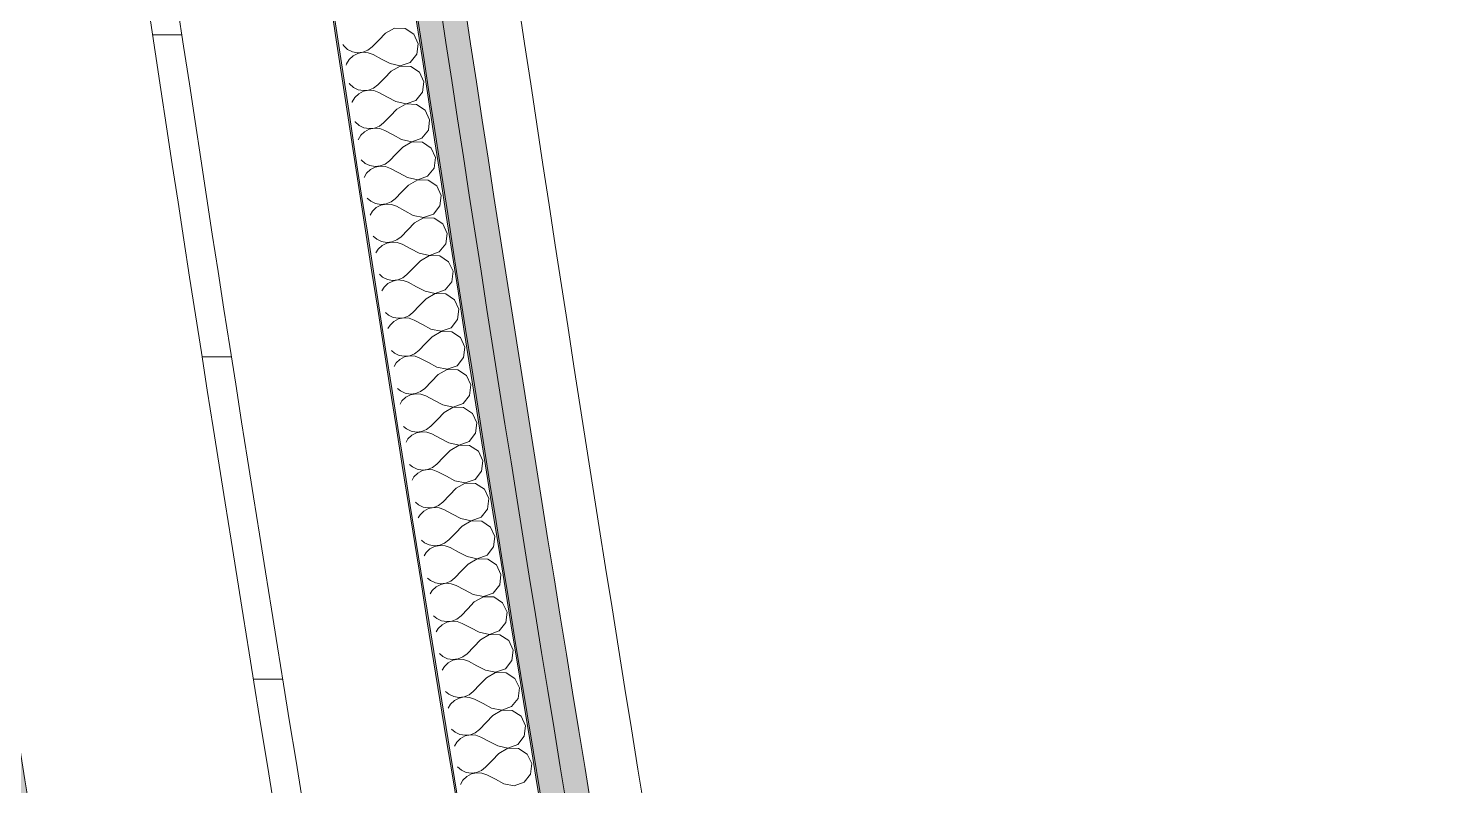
# Model space of a CAD drawing. Header units: millimetres. Extents: x -99530 to 90294, y -97212 to 56397.
# Drawn here: x -41765 to -40895, y -63266 to -62796 of the extents above; entities that cross this region are included whole.
import ezdxf
from ezdxf.enums import TextEntityAlignment as Align

# ---------------------------------------------------------------- set-up
doc = ezdxf.new("R2010")
doc.units = ezdxf.units.MM
doc.header["$MEASUREMENT"] = 0
doc.linetypes.add('Double Dashed', pattern=[1093.611073, 529.166651, -211.666656, 141.111112, -211.666656])
doc.linetypes.add('Hidden Line', pattern=[55, 45, -10])
for name, color, linetype in [('A-25-M_Wall_Ext', 7, 'Continuous'), ('A-25-M_Wall_Int', 7, 'Continuous'), ('New_A-05-M_Gross_Int_Circulation', 7, 'Continuous'), ('New_A-15-MG_Structural_Grid_Phase_2', 7, 'Continuous'), ('New_A-20-M_Floor_Slab', 7, 'Continuous'), ('New_A-25-M_Wall_Ext', 7, 'Continuous'), ('New_A-25-M_Wall_Int', 7, 'Continuous')]:
    doc.layers.add(name, color=color, linetype=linetype)
for name, color, linetype, lineweight, true_color in [('A-25-M_Wall_Ext_Pen_No__107', 7, 'Continuous', 15, 0xa6a6a6), ('A-25-M_Wall_Ext_Pen_No__27', 7, 'Continuous', 50, 0x2a2a2a), ('A-25-M_Wall_Int_Pen_No__107', 7, 'Continuous', 15, 0xa6a6a6), ('A-25-M_Wall_Int_Pen_No__149', 7, 'Continuous', 0, 0x2a2a2a), ('New_A-05-M_Gross_Int_Circulation_Pen_No__74', 7, 'Continuous', 20, 0x606060), ('New_A-15-MG_Structural_Grid_Phase_2_Pen_No__222', 7, 'Continuous', 13, 0x65af33), ('New_A-25-M_Wall_Int_Pen_No__107', 7, 'Continuous', 15, 0xa6a6a6), ('New_A-25-M_Wall_Int_Pen_No__81', 7, 'Continuous', 20, 0x6a6a6a)]:
    doc.layers.add(name, color=color, linetype=linetype, lineweight=lineweight, true_color=true_color)
for name, color, linetype, lineweight in [('A-25-M_Wall_Ext_Pen_No__87', 8, 'Continuous', 20), ('A-25-M_Wall_Int_Pen_No__193', 7, 'Continuous', 18), ('New_A-20-M_Floor_Slab_Pen_No__89', 8, 'Continuous', 20), ('New_A-25-M_Wall_Ext_Pen_No__87', 8, 'Continuous', 20), ('New_A-25-M_Wall_Int_Pen_No__1', 7, 'Continuous', 13), ('New_A-25-M_Wall_Int_Pen_No__150', 7, 'Continuous', 0), ('New_ArchiCAD Zone Stamps_Pen_No__9', 7, 'Continuous', 13)]:
    doc.layers.add(name, color=color, linetype=linetype, lineweight=lineweight)
doc.styles.add('GENERATED_STYLE_1', font='')
doc.styles.add('GENERATED_STYLE_3', font='')
doc.styles.add('GENERATED_STYLE_4', font='')
doc.styles.get('GENERATED_STYLE_1').set_extended_font_data('Arial', bold=True)
doc.styles.get('GENERATED_STYLE_3').set_extended_font_data('Arial')
doc.styles.get('GENERATED_STYLE_4').set_extended_font_data('Swis721 BT')

# ---------------------------------------------------------------- blocks, each defined once
blk = doc.blocks.new('Stair 07 _INB 0168_10_1', base_point=(-36902.6, -62923.54))
at = {"layer": 'New_A-05-M_Gross_Int_Circulation_Pen_No__74', "linetype": 'Continuous'}
blk.add_arc((-4141.99, -57209.05), 37731.88, 186.721455, 191.645003, dxfattribs=at)
at = {"layer": 'New_ArchiCAD Zone Stamps_Pen_No__9'}
for tag, height, style, p in [('ROOM_NAME', 250, 'GENERATED_STYLE_1', (-37168.15, -61611.29)), ('zoneNameLine2', 250, 'GENERATED_STYLE_1', (-37356.58, -62043.42)), ('ROOM_NUMBER', 200, 'GENERATED_STYLE_3', (-37545.01, -62464.13)), ('measuredAreaCode', 200, 'GENERATED_STYLE_3', (-37702.04, -62824.24)), ('DUMMY_649', 200, 'GENERATED_STYLE_3', (-37394.63, -62958.28)), ('DUMMY_650', 200, 'GENERATED_STYLE_3', (-36905.29, -63171.66)), ('DUMMY_651', 133.33, 'GENERATED_STYLE_3', (-36626, -63278.2))]:
    blk.add_attdef(tag, text='', height=height, rotation=336.44041, dxfattribs=dict(at, style=style)).set_placement(p, align=Align.TOP_LEFT)
blk = doc.blocks.new('Slab_56_1', base_point=(-44734.13, -52924.74))
at = {"layer": 'New_A-20-M_Floor_Slab_Pen_No__89', "linetype": 'Continuous', "flags": 128}
blk.add_lwpolyline([(-44734.13, -52924.74), (-44734.3, -52924.72, -0.179811), (-34721.45, -33027.69), (-34721.92, -33027.18), (-25959.6, -24873.2), (-20981.62, -27043.85), (-17009.56, -17934.66), (-17703.34, -17189.12), (-11222.85, -11158.55), (-10852.64, -11556.37), (-2918.66, -4173.23), (921.42, -599.75), (3259.49, -1619.27), (2636.44, -2195.91), (2144.41, -3324.28), (-4596.33, -18782.94), (-10337.07, -31948.28), (-13252.03, -30677.22), (-20095.26, -46371.16, -0.415568), (-30017.22, -50195.91), (-38341.96, -69287.69, -0.234037), (-41521.39, -64901.11, -0.022084), (-42146.95, -60901.38), (-44895.69, -59706.59, -0.043731)], format="xyb", close=True, dxfattribs=at)
blk = doc.blocks.new('Wall_233_1', base_point=(-42264.59, -61095.29))
at = {"layer": 'New_A-25-M_Wall_Ext_Pen_No__87', "linetype": 'Hidden Line'}
for radius, start in [(37234.44, 185.847464), (37284.44, 185.892366)]:
    blk.add_arc((-5223.89, -57301.83), radius, start, 191.659248, dxfattribs=at)
blk = doc.blocks.new('*X781')
at = {"layer": 'New_A-25-M_Wall_Int_Pen_No__150', "linetype": 'Continuous'}
for p, q in [((-41537.29, -62795.76), (-41542.95, -62798.98)), ((-41530.79, -62796), (-41537.29, -62795.76)), ((-41525.38, -62799.62), (-41530.79, -62796)), ((-41569.37, -62806.02), (-41568.86, -62806.83)), ((-41568.86, -62806.83), (-41566.41, -62809.02)), ((-41553.9, -62809.48), (-41551.29, -62807.47)), ((-41547.12, -62803.23), (-41551.29, -62807.47)), ((-41542.95, -62798.98), (-41547.12, -62803.23)), ((-41522.69, -62805.55), (-41525.38, -62799.62)), ((-41523.51, -62812), (-41522.69, -62805.55)), ((-41565.47, -62815.19), (-41567.16, -62818.01)), ((-41566.41, -62809.02), (-41563.45, -62810.45)), ((-41563.07, -62812.94), (-41565.47, -62815.19)), ((-41563.45, -62810.45), (-41560.22, -62811.02)), ((-41560.15, -62811.44), (-41563.07, -62812.94)), ((-41560.22, -62811.02), (-41556.95, -62810.69)), ((-41556.93, -62810.79), (-41560.15, -62811.44)), ((-41556.95, -62810.69), (-41553.9, -62809.48)), ((-41553.66, -62811.04), (-41556.93, -62810.79)), ((-41550.58, -62812.18), (-41553.66, -62811.04)), ((-41545.34, -62815), (-41550.58, -62812.18)), ((-41540.09, -62817.82), (-41545.34, -62815)), ((-41527.6, -62817.06), (-41523.51, -62812)), ((-41567.16, -62818.01), (-41567.35, -62818.7)), ((-41539.38, -62822.53), (-41543.55, -62826.78)), ((-41540.09, -62817.82), (-41533.74, -62819.22)), ((-41533.72, -62819.31), (-41539.38, -62822.53)), ((-41533.74, -62819.22), (-41527.6, -62817.06)), ((-41527.22, -62819.55), (-41533.72, -62819.31)), ((-41521.81, -62823.17), (-41527.22, -62819.55)), ((-41519.11, -62829.09), (-41521.81, -62823.17)), ((-41565.57, -62829.95), (-41565.28, -62830.4)), ((-41565.28, -62830.4), (-41562.83, -62832.59)), ((-41562.83, -62832.59), (-41559.87, -62834.02)), ((-41553.37, -62834.25), (-41550.32, -62833.04)), ((-41550.32, -62833.04), (-41547.72, -62831.03)), ((-41543.55, -62826.78), (-41547.72, -62831.03)), ((-41519.93, -62835.54), (-41519.11, -62829.09)), ((-41563.58, -62841.57), (-41563.67, -62841.9)), ((-41561.89, -62838.76), (-41563.58, -62841.57)), ((-41559.49, -62836.51), (-41561.89, -62838.76)), ((-41559.87, -62834.02), (-41556.64, -62834.59)), ((-41556.57, -62835), (-41559.49, -62836.51)), ((-41556.64, -62834.59), (-41553.37, -62834.25)), ((-41553.36, -62834.35), (-41556.57, -62835)), ((-41550.08, -62834.6), (-41553.36, -62834.35)), ((-41547, -62835.74), (-41550.08, -62834.6)), ((-41541.75, -62838.56), (-41547, -62835.74)), ((-41536.51, -62841.37), (-41541.75, -62838.56)), ((-41536.51, -62841.37), (-41530.15, -62842.77)), ((-41530.15, -62842.77), (-41524.01, -62840.61)), ((-41524.01, -62840.61), (-41519.93, -62835.54)), ((-41539.96, -62850.34), (-41544.12, -62854.59)), ((-41535.79, -62846.08), (-41539.96, -62850.34)), ((-41530.14, -62842.86), (-41535.79, -62846.08)), ((-41523.63, -62843.09), (-41530.14, -62842.86)), ((-41518.22, -62846.71), (-41523.63, -62843.09)), ((-41515.52, -62852.63), (-41518.22, -62846.71)), ((-41561.77, -62853.83), (-41561.69, -62853.97)), ((-41561.69, -62853.97), (-41559.24, -62856.15)), ((-41559.24, -62856.15), (-41556.28, -62857.58)), ((-41556.28, -62857.58), (-41553.04, -62858.15)), ((-41552.98, -62858.56), (-41555.9, -62860.07)), ((-41553.04, -62858.15), (-41549.78, -62857.81)), ((-41549.76, -62857.91), (-41552.98, -62858.56)), ((-41549.78, -62857.81), (-41546.73, -62856.6)), ((-41546.49, -62858.16), (-41549.76, -62857.91)), ((-41546.73, -62856.6), (-41544.12, -62854.59)), ((-41543.4, -62859.3), (-41546.49, -62858.16)), ((-41538.16, -62862.11), (-41543.4, -62859.3)), ((-41520.42, -62864.15), (-41516.33, -62859.08)), ((-41516.33, -62859.08), (-41515.52, -62852.63)), ((-41558.29, -62862.32), (-41559.98, -62865.14)), ((-41555.9, -62860.07), (-41558.29, -62862.32)), ((-41532.91, -62864.92), (-41538.16, -62862.11)), ((-41532.91, -62864.92), (-41526.55, -62866.31)), ((-41526.54, -62866.41), (-41532.19, -62869.63)), ((-41526.55, -62866.31), (-41520.42, -62864.15)), ((-41520.04, -62866.63), (-41526.54, -62866.41)), ((-41514.62, -62870.25), (-41520.04, -62866.63)), ((-41536.35, -62873.89), (-41540.52, -62878.14)), ((-41532.19, -62869.63), (-41536.35, -62873.89)), ((-41511.92, -62876.16), (-41514.62, -62870.25)), ((-41512.72, -62882.62), (-41511.92, -62876.16)), ((-41558, -62877.61), (-41555.63, -62879.72)), ((-41555.63, -62879.72), (-41552.67, -62881.15)), ((-41552.29, -62883.63), (-41554.68, -62885.89)), ((-41552.67, -62881.15), (-41549.43, -62881.71)), ((-41549.37, -62882.12), (-41552.29, -62883.63)), ((-41549.43, -62881.71), (-41546.17, -62881.37)), ((-41546.15, -62881.47), (-41549.37, -62882.12)), ((-41546.17, -62881.37), (-41543.12, -62880.15)), ((-41542.88, -62881.72), (-41546.15, -62881.47)), ((-41543.12, -62880.15), (-41540.52, -62878.14)), ((-41539.79, -62882.85), (-41542.88, -62881.72)), ((-41534.55, -62885.66), (-41539.79, -62882.85)), ((-41529.3, -62888.47), (-41534.55, -62885.66)), ((-41516.8, -62887.69), (-41512.72, -62882.62)), ((-41554.68, -62885.89), (-41556.26, -62888.53)), ((-41528.57, -62893.18), (-41532.73, -62897.44)), ((-41529.3, -62888.47), (-41522.94, -62889.86)), ((-41522.92, -62889.95), (-41528.57, -62893.18)), ((-41522.94, -62889.86), (-41516.8, -62887.69)), ((-41516.42, -62890.17), (-41522.92, -62889.95)), ((-41511.01, -62893.78), (-41516.42, -62890.17)), ((-41508.3, -62899.7), (-41511.01, -62893.78)), ((-41554.24, -62901.3), (-41552, -62903.28)), ((-41539.49, -62903.71), (-41536.9, -62901.7)), ((-41532.73, -62897.44), (-41536.9, -62901.7)), ((-41509.1, -62906.15), (-41508.3, -62899.7)), ((-41551.05, -62909.45), (-41552.54, -62911.94)), ((-41552, -62903.28), (-41549.05, -62904.71)), ((-41548.66, -62907.19), (-41551.05, -62909.45)), ((-41549.05, -62904.71), (-41545.81, -62905.27)), ((-41545.75, -62905.68), (-41548.66, -62907.19)), ((-41545.81, -62905.27), (-41542.54, -62904.93)), ((-41542.53, -62905.02), (-41545.75, -62905.68)), ((-41542.54, -62904.93), (-41539.49, -62903.71)), ((-41539.25, -62905.27), (-41542.53, -62905.02)), ((-41536.17, -62906.41), (-41539.25, -62905.27)), ((-41530.92, -62909.21), (-41536.17, -62906.41)), ((-41525.67, -62912.02), (-41530.92, -62909.21)), ((-41519.31, -62913.4), (-41513.17, -62911.23)), ((-41513.17, -62911.23), (-41509.1, -62906.15)), ((-41524.94, -62916.73), (-41529.1, -62920.98)), ((-41525.67, -62912.02), (-41519.31, -62913.4)), ((-41519.29, -62913.49), (-41524.94, -62916.73)), ((-41512.79, -62913.71), (-41519.29, -62913.49)), ((-41507.37, -62917.31), (-41512.79, -62913.71)), ((-41504.66, -62923.23), (-41507.37, -62917.31)), ((-41550.48, -62924.96), (-41548.37, -62926.84)), ((-41548.37, -62926.84), (-41545.41, -62928.26)), ((-41545.41, -62928.26), (-41542.17, -62928.83)), ((-41542.11, -62929.24), (-41545.02, -62930.75)), ((-41542.17, -62928.83), (-41538.9, -62928.48)), ((-41538.89, -62928.58), (-41542.11, -62929.24)), ((-41538.9, -62928.48), (-41535.86, -62927.26)), ((-41535.61, -62928.82), (-41538.89, -62928.58)), ((-41535.86, -62927.26), (-41533.26, -62925.25)), ((-41532.53, -62929.95), (-41535.61, -62928.82)), ((-41529.1, -62920.98), (-41533.26, -62925.25)), ((-41505.46, -62929.69), (-41504.66, -62923.23)), ((-41547.41, -62933.01), (-41548.82, -62935.37)), ((-41545.02, -62930.75), (-41547.41, -62933.01)), ((-41527.28, -62932.76), (-41532.53, -62929.95)), ((-41522.02, -62935.56), (-41527.28, -62932.76)), ((-41522.02, -62935.56), (-41515.66, -62936.93)), ((-41515.65, -62937.03), (-41521.29, -62940.27)), ((-41515.66, -62936.93), (-41509.53, -62934.76)), ((-41509.15, -62937.24), (-41515.65, -62937.03)), ((-41509.53, -62934.76), (-41505.46, -62929.69)), ((-41503.73, -62940.85), (-41509.15, -62937.24)), ((-41525.45, -62944.53), (-41529.61, -62948.79)), ((-41521.29, -62940.27), (-41525.45, -62944.53)), ((-41501.01, -62946.76), (-41503.73, -62940.85)), ((-41546.72, -62948.62), (-41544.71, -62950.4)), ((-41544.71, -62950.4), (-41541.75, -62951.82)), ((-41541.37, -62954.31), (-41543.75, -62956.56)), ((-41541.75, -62951.82), (-41538.52, -62952.38)), ((-41538.45, -62952.79), (-41541.37, -62954.31)), ((-41538.52, -62952.38), (-41535.25, -62952.03)), ((-41535.23, -62952.13), (-41538.45, -62952.79)), ((-41535.25, -62952.03), (-41532.2, -62950.81)), ((-41531.96, -62952.37), (-41535.23, -62952.13)), ((-41532.2, -62950.81), (-41529.61, -62948.79)), ((-41528.87, -62953.5), (-41531.96, -62952.37)), ((-41523.62, -62956.3), (-41528.87, -62953.5)), ((-41505.87, -62958.29), (-41501.8, -62953.22)), ((-41501.8, -62953.22), (-41501.01, -62946.76)), ((-41543.75, -62956.56), (-41545.1, -62958.82)), ((-41518.36, -62959.1), (-41523.62, -62956.3)), ((-41517.63, -62963.81), (-41521.78, -62968.07)), ((-41518.36, -62959.1), (-41512, -62960.47)), ((-41511.99, -62960.57), (-41517.63, -62963.81)), ((-41512, -62960.47), (-41505.87, -62958.29)), ((-41505.49, -62960.78), (-41511.99, -62960.57)), ((-41500.06, -62964.37), (-41505.49, -62960.78)), ((-41542.97, -62972.25), (-41541.04, -62973.95)), ((-41528.53, -62974.35), (-41525.94, -62972.34)), ((-41521.78, -62968.07), (-41525.94, -62972.34)), ((-41497.34, -62970.28), (-41500.06, -62964.37)), ((-41498.13, -62976.74), (-41497.34, -62970.28)), ((-41540.08, -62980.12), (-41541.37, -62982.29)), ((-41541.04, -62973.95), (-41538.08, -62975.37)), ((-41537.69, -62977.86), (-41540.08, -62980.12)), ((-41538.08, -62975.37), (-41534.85, -62975.93)), ((-41534.78, -62976.34), (-41537.69, -62977.86)), ((-41534.85, -62975.93), (-41531.58, -62975.58)), ((-41531.56, -62975.68), (-41534.78, -62976.34)), ((-41531.58, -62975.58), (-41528.53, -62974.35)), ((-41528.29, -62975.92), (-41531.56, -62975.68)), ((-41525.2, -62977.05), (-41528.29, -62975.92)), ((-41519.95, -62979.84), (-41525.2, -62977.05)), ((-41514.69, -62982.64), (-41519.95, -62979.84)), ((-41502.2, -62981.82), (-41498.13, -62976.74)), ((-41513.95, -62987.35), (-41518.11, -62991.61)), ((-41514.69, -62982.64), (-41508.33, -62984)), ((-41508.31, -62984.1), (-41513.95, -62987.35)), ((-41508.33, -62984), (-41502.2, -62981.82)), ((-41501.81, -62984.31), (-41508.31, -62984.1)), ((-41496.39, -62987.9), (-41501.81, -62984.31)), ((-41493.66, -62993.81), (-41496.39, -62987.9)), ((-41539.22, -62995.86), (-41537.36, -62997.5)), ((-41537.36, -62997.5), (-41534.4, -62998.92)), ((-41534.4, -62998.92), (-41531.16, -62999.48)), ((-41527.89, -62999.13), (-41524.85, -62997.9)), ((-41524.85, -62997.9), (-41522.26, -62995.88)), ((-41518.11, -62991.61), (-41522.26, -62995.88)), ((-41494.45, -63000.27), (-41493.66, -62993.81)), ((-41536.39, -63003.67), (-41537.64, -63005.77)), ((-41534.01, -63001.41), (-41536.39, -63003.67)), ((-41531.1, -62999.89), (-41534.01, -63001.41)), ((-41531.16, -62999.48), (-41527.89, -62999.13)), ((-41527.88, -62999.22), (-41531.1, -62999.89)), ((-41524.6, -62999.46), (-41527.88, -62999.22)), ((-41521.52, -63000.59), (-41524.6, -62999.46)), ((-41516.26, -63003.38), (-41521.52, -63000.59)), ((-41511, -63006.17), (-41516.26, -63003.38)), ((-41511, -63006.17), (-41504.64, -63007.54)), ((-41504.62, -63007.63), (-41510.26, -63010.88)), ((-41504.64, -63007.54), (-41498.51, -63005.35)), ((-41498.12, -63007.83), (-41504.62, -63007.63)), ((-41498.51, -63005.35), (-41494.45, -63000.27)), ((-41514.41, -63015.15), (-41518.56, -63019.42)), ((-41510.26, -63010.88), (-41514.41, -63015.15)), ((-41492.69, -63011.42), (-41498.12, -63007.83)), ((-41489.96, -63017.33), (-41492.69, -63011.42)), ((-41535.47, -63019.46), (-41533.66, -63021.05)), ((-41533.66, -63021.05), (-41530.7, -63022.47)), ((-41530.31, -63024.96), (-41532.69, -63027.22)), ((-41530.7, -63022.47), (-41527.46, -63023.03)), ((-41527.4, -63023.44), (-41530.31, -63024.96)), ((-41527.46, -63023.03), (-41524.2, -63022.67)), ((-41524.18, -63022.77), (-41527.4, -63023.44)), ((-41524.2, -63022.67), (-41521.15, -63021.44)), ((-41520.9, -63023.01), (-41524.18, -63022.77)), ((-41521.15, -63021.44), (-41518.56, -63019.42)), ((-41517.82, -63024.13), (-41520.9, -63023.01)), ((-41512.56, -63026.92), (-41517.82, -63024.13)), ((-41494.81, -63028.87), (-41490.75, -63023.79)), ((-41490.75, -63023.79), (-41489.96, -63017.33)), ((-41532.69, -63027.22), (-41533.91, -63029.28)), ((-41507.3, -63029.71), (-41512.56, -63026.92)), ((-41507.3, -63029.71), (-41500.93, -63031.07)), ((-41500.92, -63031.16), (-41506.55, -63034.41)), ((-41500.93, -63031.07), (-41494.81, -63028.87)), ((-41494.41, -63031.36), (-41500.92, -63031.16)), ((-41488.99, -63034.95), (-41494.41, -63031.36)), ((-41510.7, -63038.69), (-41514.85, -63042.96)), ((-41506.55, -63034.41), (-41510.7, -63038.69)), ((-41486.25, -63040.85), (-41488.99, -63034.95)), ((-41487.03, -63047.31), (-41486.25, -63040.85)), ((-41531.73, -63043.03), (-41529.95, -63044.6)), ((-41528.97, -63050.77), (-41530.18, -63052.8)), ((-41529.95, -63044.6), (-41526.98, -63046.02)), ((-41526.59, -63048.5), (-41528.97, -63050.77)), ((-41526.98, -63046.02), (-41523.75, -63046.57)), ((-41523.68, -63046.98), (-41526.59, -63048.5)), ((-41523.75, -63046.57), (-41520.48, -63046.21)), ((-41520.47, -63046.31), (-41523.68, -63046.98)), ((-41520.48, -63046.21), (-41517.44, -63044.98)), ((-41517.19, -63046.54), (-41520.47, -63046.31)), ((-41517.44, -63044.98), (-41514.85, -63042.96)), ((-41514.1, -63047.67), (-41517.19, -63046.54)), ((-41508.84, -63050.45), (-41514.1, -63047.67)), ((-41503.58, -63053.24), (-41508.84, -63050.45)), ((-41491.09, -63052.4), (-41487.03, -63047.31)), ((-41502.83, -63057.94), (-41506.97, -63062.22)), ((-41503.58, -63053.24), (-41497.21, -63054.59)), ((-41497.2, -63054.69), (-41502.83, -63057.94)), ((-41497.21, -63054.59), (-41491.09, -63052.4)), ((-41490.69, -63054.88), (-41497.2, -63054.69)), ((-41485.26, -63058.46), (-41490.69, -63054.88)), ((-41482.53, -63064.37), (-41485.26, -63058.46)), ((-41527.98, -63066.59), (-41526.22, -63068.15)), ((-41526.22, -63068.15), (-41523.25, -63069.56)), ((-41516.75, -63069.75), (-41513.71, -63068.52)), ((-41513.71, -63068.52), (-41511.12, -63066.5)), ((-41506.97, -63062.22), (-41511.12, -63066.5)), ((-41483.3, -63070.83), (-41482.53, -63064.37)), ((-41525.24, -63074.31), (-41526.44, -63076.34)), ((-41522.86, -63072.05), (-41525.24, -63074.31)), ((-41523.25, -63069.56), (-41520.02, -63070.11)), ((-41519.95, -63070.52), (-41522.86, -63072.05)), ((-41520.02, -63070.11), (-41516.75, -63069.75)), ((-41516.73, -63069.85), (-41519.95, -63070.52)), ((-41513.46, -63070.08), (-41516.73, -63069.85)), ((-41510.37, -63071.2), (-41513.46, -63070.08)), ((-41505.11, -63073.98), (-41510.37, -63071.2)), ((-41499.84, -63076.77), (-41505.11, -63073.98)), ((-41499.84, -63076.77), (-41493.48, -63078.12)), ((-41493.48, -63078.12), (-41487.35, -63075.92)), ((-41487.35, -63075.92), (-41483.3, -63070.83)), ((-41503.23, -63085.75), (-41507.37, -63090.03)), ((-41499.09, -63081.47), (-41503.23, -63085.75)), ((-41493.46, -63078.21), (-41499.09, -63081.47)), ((-41486.96, -63078.4), (-41493.46, -63078.21)), ((-41481.53, -63081.98), (-41486.96, -63078.4)), ((-41478.78, -63087.88), (-41481.53, -63081.98)), ((-41524.25, -63090.13), (-41522.48, -63091.69)), ((-41522.48, -63091.69), (-41519.51, -63093.1)), ((-41519.51, -63093.1), (-41516.27, -63093.65)), ((-41516.2, -63094.06), (-41519.11, -63095.59)), ((-41516.27, -63093.65), (-41513, -63093.29)), ((-41512.99, -63093.39), (-41516.2, -63094.06)), ((-41513, -63093.29), (-41509.96, -63092.05)), ((-41509.71, -63093.62), (-41512.99, -63093.39)), ((-41509.96, -63092.05), (-41507.37, -63090.03)), ((-41506.62, -63094.73), (-41509.71, -63093.62)), ((-41483.6, -63099.44), (-41479.55, -63094.34)), ((-41479.55, -63094.34), (-41478.78, -63087.88)), ((-41521.49, -63097.85), (-41522.7, -63099.89)), ((-41519.11, -63095.59), (-41521.49, -63097.85)), ((-41501.36, -63097.51), (-41506.62, -63094.73)), ((-41496.09, -63100.29), (-41501.36, -63097.51)), ((-41496.09, -63100.29), (-41489.73, -63101.64)), ((-41489.71, -63101.73), (-41495.34, -63105)), ((-41489.73, -63101.64), (-41483.6, -63099.44)), ((-41483.21, -63101.92), (-41489.71, -63101.73)), ((-41477.77, -63105.5), (-41483.21, -63101.92)), ((-41499.48, -63109.28), (-41503.62, -63113.56)), ((-41495.34, -63105), (-41499.48, -63109.28)), ((-41475.03, -63111.4), (-41477.77, -63105.5)), ((-41475.79, -63117.86), (-41475.03, -63111.4)), ((-41520.51, -63113.65), (-41518.72, -63115.23)), ((-41518.72, -63115.23), (-41515.75, -63116.64)), ((-41515.35, -63119.13), (-41517.73, -63121.39)), ((-41515.75, -63116.64), (-41512.51, -63117.19)), ((-41512.44, -63117.6), (-41515.35, -63119.13)), ((-41512.51, -63117.19), (-41509.24, -63116.83)), ((-41509.23, -63116.92), (-41512.44, -63117.6)), ((-41509.24, -63116.83), (-41506.2, -63115.58)), ((-41505.95, -63117.15), (-41509.23, -63116.92)), ((-41506.2, -63115.58), (-41503.62, -63113.56)), ((-41502.86, -63118.27), (-41505.95, -63117.15)), ((-41497.6, -63121.04), (-41502.86, -63118.27)), ((-41479.84, -63122.95), (-41475.79, -63117.86)), ((-41517.73, -63121.39), (-41518.95, -63123.47)), ((-41492.33, -63123.82), (-41497.6, -63121.04)), ((-41491.57, -63128.52), (-41495.71, -63132.8)), ((-41492.33, -63123.82), (-41485.96, -63125.16)), ((-41485.95, -63125.25), (-41491.57, -63128.52)), ((-41485.96, -63125.16), (-41479.84, -63122.95)), ((-41479.44, -63125.43), (-41485.95, -63125.25)), ((-41474, -63129.01), (-41479.44, -63125.43)), ((-41471.26, -63134.91), (-41474, -63129.01)), ((-41516.78, -63137.16), (-41514.94, -63138.77)), ((-41502.43, -63139.11), (-41499.84, -63137.09)), ((-41495.71, -63132.8), (-41499.84, -63137.09)), ((-41472.02, -63141.37), (-41471.26, -63134.91)), ((-41513.95, -63144.93), (-41515.2, -63147.06)), ((-41514.94, -63138.77), (-41511.97, -63140.18)), ((-41511.57, -63142.66), (-41513.95, -63144.93)), ((-41511.97, -63140.18), (-41508.73, -63140.72)), ((-41508.67, -63141.13), (-41511.57, -63142.66)), ((-41508.73, -63140.72), (-41505.47, -63140.36)), ((-41505.45, -63140.45), (-41508.67, -63141.13)), ((-41505.47, -63140.36), (-41502.43, -63139.11)), ((-41502.18, -63140.68), (-41505.45, -63140.45)), ((-41499.09, -63141.79), (-41502.18, -63140.68)), ((-41493.82, -63144.57), (-41499.09, -63141.79)), ((-41488.55, -63147.34), (-41493.82, -63144.57)), ((-41482.18, -63148.68), (-41476.06, -63146.47)), ((-41476.06, -63146.47), (-41472.02, -63141.37)), ((-41487.79, -63152.04), (-41491.92, -63156.33)), ((-41488.55, -63147.34), (-41482.18, -63148.68)), ((-41482.16, -63148.77), (-41487.79, -63152.04)), ((-41475.66, -63148.95), (-41482.16, -63148.77)), ((-41470.22, -63152.52), (-41475.66, -63148.95)), ((-41467.47, -63158.41), (-41470.22, -63152.52)), ((-41513.05, -63160.64), (-41511.15, -63162.3)), ((-41511.15, -63162.3), (-41508.18, -63163.71)), ((-41508.18, -63163.71), (-41504.94, -63164.25)), ((-41504.94, -63164.25), (-41501.68, -63163.89)), ((-41501.66, -63163.98), (-41504.88, -63164.66)), ((-41501.68, -63163.89), (-41498.64, -63162.64)), ((-41498.39, -63164.21), (-41501.66, -63163.98)), ((-41498.64, -63162.64), (-41496.05, -63160.61)), ((-41495.29, -63165.32), (-41498.39, -63164.21)), ((-41491.92, -63156.33), (-41496.05, -63160.61)), ((-41468.23, -63164.88), (-41467.47, -63158.41)), ((-41510.16, -63168.47), (-41511.45, -63170.67)), ((-41507.78, -63166.2), (-41510.16, -63168.47)), ((-41504.88, -63164.66), (-41507.78, -63166.2)), ((-41490.02, -63168.09), (-41495.29, -63165.32)), ((-41484.75, -63170.86), (-41490.02, -63168.09)), ((-41484.75, -63170.86), (-41478.38, -63172.19)), ((-41478.37, -63172.29), (-41483.99, -63175.56)), ((-41478.38, -63172.19), (-41472.27, -63169.98)), ((-41471.86, -63172.46), (-41478.37, -63172.29)), ((-41472.27, -63169.98), (-41468.23, -63164.88)), ((-41466.42, -63176.02), (-41471.86, -63172.46)), ((-41488.12, -63179.85), (-41492.25, -63184.14)), ((-41483.99, -63175.56), (-41488.12, -63179.85)), ((-41463.67, -63181.92), (-41466.42, -63176.02)), ((-41509.32, -63184.11), (-41507.35, -63185.84)), ((-41507.35, -63185.84), (-41504.38, -63187.24)), ((-41503.97, -63189.73), (-41506.35, -63192)), ((-41504.38, -63187.24), (-41501.14, -63187.78)), ((-41501.07, -63188.19), (-41503.97, -63189.73)), ((-41501.14, -63187.78), (-41497.87, -63187.41)), ((-41497.86, -63187.51), (-41501.07, -63188.19)), ((-41497.87, -63187.41), (-41494.83, -63186.17)), ((-41494.58, -63187.73), (-41497.86, -63187.51)), ((-41494.83, -63186.17), (-41492.25, -63184.14)), ((-41491.49, -63188.84), (-41494.58, -63187.73)), ((-41486.22, -63191.61), (-41491.49, -63188.84)), ((-41468.46, -63193.48), (-41464.42, -63188.38)), ((-41464.42, -63188.38), (-41463.67, -63181.92)), ((-41506.35, -63192), (-41507.7, -63194.31)), ((-41480.94, -63194.37), (-41486.22, -63191.61)), ((-41480.18, -63199.08), (-41484.31, -63203.37)), ((-41480.94, -63194.37), (-41474.57, -63195.7)), ((-41474.56, -63195.8), (-41480.18, -63199.08)), ((-41474.57, -63195.7), (-41468.46, -63193.48)), ((-41468.05, -63195.97), (-41474.56, -63195.8)), ((-41462.61, -63199.53), (-41468.05, -63195.97)), ((-41505.6, -63207.56), (-41503.53, -63209.37)), ((-41491.01, -63209.69), (-41488.43, -63207.66)), ((-41484.31, -63203.37), (-41488.43, -63207.66)), ((-41459.85, -63205.42), (-41462.61, -63199.53)), ((-41460.6, -63211.88), (-41459.85, -63205.42)), ((-41502.52, -63215.53), (-41503.95, -63217.96)), ((-41503.53, -63209.37), (-41500.56, -63210.77)), ((-41500.15, -63213.26), (-41502.52, -63215.53)), ((-41500.56, -63210.77), (-41497.32, -63211.31)), ((-41497.25, -63211.72), (-41500.15, -63213.26)), ((-41497.32, -63211.31), (-41494.05, -63210.94)), ((-41494.04, -63211.03), (-41497.25, -63211.72)), ((-41494.05, -63210.94), (-41491.01, -63209.69)), ((-41490.76, -63211.25), (-41494.04, -63211.03)), ((-41487.67, -63212.36), (-41490.76, -63211.25)), ((-41482.39, -63215.12), (-41487.67, -63212.36)), ((-41477.12, -63217.89), (-41482.39, -63215.12)), ((-41464.63, -63216.99), (-41460.6, -63211.88)), ((-41476.35, -63222.59), (-41480.47, -63226.88)), ((-41477.12, -63217.89), (-41470.75, -63219.21)), ((-41470.73, -63219.31), (-41476.35, -63222.59)), ((-41470.75, -63219.21), (-41464.63, -63216.99)), ((-41464.23, -63219.47), (-41470.73, -63219.31)), ((-41458.78, -63223.03), (-41464.23, -63219.47)), ((-41456.02, -63228.92), (-41458.78, -63223.03)), ((-41501.88, -63230.99), (-41499.69, -63232.9)), ((-41499.69, -63232.9), (-41496.72, -63234.3)), ((-41490.22, -63234.46), (-41487.18, -63233.21)), ((-41487.18, -63233.21), (-41484.6, -63231.18)), ((-41480.47, -63226.88), (-41484.6, -63231.18)), ((-41456.76, -63235.39), (-41456.02, -63228.92)), ((-41498.69, -63239.06), (-41500.19, -63241.62)), ((-41496.31, -63236.78), (-41498.69, -63239.06)), ((-41496.72, -63234.3), (-41493.48, -63234.83)), ((-41493.41, -63235.24), (-41496.31, -63236.78)), ((-41493.48, -63234.83), (-41490.22, -63234.46)), ((-41490.2, -63234.56), (-41493.41, -63235.24)), ((-41486.92, -63234.77), (-41490.2, -63234.56)), ((-41483.83, -63235.88), (-41486.92, -63234.77)), ((-41478.55, -63238.64), (-41483.83, -63235.88)), ((-41473.28, -63241.4), (-41478.55, -63238.64)), ((-41473.28, -63241.4), (-41466.91, -63242.72)), ((-41466.91, -63242.72), (-41460.79, -63240.49)), ((-41460.79, -63240.49), (-41456.76, -63235.39)), ((-41476.63, -63250.4), (-41480.75, -63254.69)), ((-41472.51, -63246.1), (-41476.63, -63250.4)), ((-41466.89, -63242.81), (-41472.51, -63246.1)), ((-41460.39, -63242.97), (-41466.89, -63242.81)), ((-41454.94, -63246.53), (-41460.39, -63242.97)), ((-41452.17, -63252.42), (-41454.94, -63246.53)), ((-41498.16, -63254.4), (-41495.84, -63256.42)), ((-41495.84, -63256.42), (-41492.87, -63257.82)), ((-41492.87, -63257.82), (-41489.63, -63258.35)), ((-41489.56, -63258.76), (-41492.46, -63260.31)), ((-41489.63, -63258.35), (-41486.36, -63257.98)), ((-41486.35, -63258.08), (-41489.56, -63258.76)), ((-41486.36, -63257.98), (-41483.33, -63256.73)), ((-41483.07, -63258.29), (-41486.35, -63258.08)), ((-41483.33, -63256.73), (-41480.75, -63254.69)), ((-41479.98, -63259.4), (-41483.07, -63258.29)), ((-41474.7, -63262.15), (-41479.98, -63259.4)), ((-41456.94, -63263.99), (-41452.91, -63258.88)), ((-41452.91, -63258.88), (-41452.17, -63252.42)), ((-41494.83, -63262.58), (-41496.43, -63265.31)), ((-41492.46, -63260.31), (-41494.83, -63262.58)), ((-41469.42, -63264.91), (-41474.7, -63262.15)), ((-41469.42, -63264.91), (-41463.05, -63266.22)), ((-41463.05, -63266.22), (-41456.94, -63263.99))]:
    blk.add_line(p, q, dxfattribs=at)
blk = doc.blocks.new('Wall_234_1', base_point=(-41650.69, -61617.63))
at = {"layer": 'New_A-25-M_Wall_Int_Pen_No__107', "linetype": 'Continuous'}
for points in [[(-41684.58, -61586.49, 0.020784), (-41197.92, -64625.86), (-41183.53, -64621.37, -0.020714), (-41668.66, -61593.43)], [(-41666.62, -61610.69, 0.020699), (-41180.53, -64636.15), (-41166.13, -64631.65, -0.020629), (-41650.69, -61617.63)]]:
    blk.add_hatch(color=256, dxfattribs=at).paths.add_polyline_path(points)
at = {"layer": 'New_A-25-M_Wall_Int_Pen_No__81', "linetype": 'Continuous', "lineweight": 0, "true_color": 0x353535}
for points in [[(-41748.55, -61486.6, 0.021187), (-41258.2, -64590.19), (-41257.24, -64589.9, -0.021182), (-41747.49, -61487.06)], [(-41687.67, -61568.78, 0.020899), (-41199.08, -64625.18), (-41198.12, -64624.88, -0.020894), (-41686.6, -61569.24)]]:
    blk.add_hatch(color=250, dxfattribs=at).paths.add_polyline_path(points)
at = {"layer": 'New_A-25-M_Wall_Int_Pen_No__1', "linetype": 'Continuous'}
for radius, start, end in [(37093.18, 186.548948, 191.405608), (37092.18, 186.551629, 191.405448), (37042.18, 186.685976, 191.398979), (37041.18, 186.688668, 191.47657), (37026.18, 186.729082, 191.475746), (37011.18, 186.769546, 191.520049)]:
    blk.add_arc((-4897.54, -57254.9), radius, start, end, dxfattribs=at)
at = {"layer": 'New_A-25-M_Wall_Int', "color": 250, "lineweight": 50, "true_color": 0x2a2a2a}
blk.add_blockref('*X781', (0, 0), dxfattribs=at)
blk = doc.blocks.new('Wall_322_1', base_point=(-42261.67, -61124.25))
at = {"layer": 'A-25-M_Wall_Ext_Pen_No__107', "linetype": 'Continuous', "lineweight": 0, "true_color": 0x535353}
blk.add_hatch(color=251, dxfattribs=at).paths.add_polyline_path([(-42361.13, -61134.57, 0.025045), (-41783.48, -64868.72), (-41685.55, -64848.5, -0.025045), (-42261.67, -61124.25)])
at = {"layer": 'A-25-M_Wall_Ext_Pen_No__27', "linetype": 'Continuous'}
blk.add_arc((-4821.59, -57239.2), 37641.11, 185.924212, 191.662952, dxfattribs=at)
blk = doc.blocks.new('Wall_420_1', base_point=(-42568.57, -61112.06))
at = {"layer": 'A-25-M_Wall_Ext_Pen_No__87', "linetype": 'Hidden Line'}
blk.add_arc((-5223.03, -57301.65), 37200.42, 185.825796, 192.529439, dxfattribs=at)
blk = doc.blocks.new('Wall_457_1', base_point=(-42004.5, -61659.63))
at = {"layer": 'A-25-M_Wall_Int_Pen_No__107', "linetype": 'Continuous'}
h = blk.add_hatch(dxfattribs=at)
h.set_pattern_fill('Plywood_0001', color=256, style=0, pattern_type=2)
h.set_pattern_definition([(0, (0, 0), (0, 200), [])])
h.paths.add_polyline_path([(-41348.7, -64618.43, -0.020297), (-41825.76, -61638.41), (-41843.63, -61640.54, 0.02031), (-41365.97, -64623.82)])
blk.add_hatch(color=256, dxfattribs=at).paths.add_polyline_path([(-42004.5, -61659.63, 0.020422), (-41521.44, -64672.33), (-41509.92, -64668.74, -0.020414), (-41992.59, -61658.22)])
at = {"layer": 'A-25-M_Wall_Int_Pen_No__149', "linetype": 'Continuous'}
for radius, end in [(37187.47, 191.420682), (37457.47, 191.463418)]:
    blk.add_arc((-4897.54, -57254.9), radius, 186.769546, end, dxfattribs=at)
at = {"layer": 'A-25-M_Wall_Int_Pen_No__193', "linetype": 'Continuous'}
for radius, end in [(37205.47, 191.42355), (37355.47, 191.447346), (37367.47, 191.449242)]:
    blk.add_arc((-4897.54, -57254.9), radius, 186.769546, end, dxfattribs=at)
blk = doc.blocks.new('Standard grid marker_28')
at = {"layer": 'New_A-15-MG_Structural_Grid_Phase_2_Pen_No__222', "linetype": 'Double Dashed'}
blk.add_arc((0, 0), 37050.42, 0, 16.800697, dxfattribs=at)
at = {"layer": 'New_A-15-MG_Structural_Grid_Phase_2_Pen_No__222', "style": 'GENERATED_STYLE_4'}
blk.add_attdef('AC_MarkerText_1', text='', height=350, rotation=160.71411, dxfattribs=at).set_placement((37050.42, -456.61), align=Align.MIDDLE_CENTER)

msp = doc.modelspace()

# ---------------------------------------------------------------- block references
at = {"layer": 'A-25-M_Wall_Ext', "color": 250, "lineweight": 50, "true_color": 0x2a2a2a}
for name, p in [('Wall_420_1', (-42568.57, -61112.06)), ('Wall_322_1', (-42261.67, -61124.25))]:
    msp.add_blockref(name, p, dxfattribs=at)
at = {"layer": 'A-25-M_Wall_Int', "color": 250, "lineweight": 50, "true_color": 0x2a2a2a}
msp.add_blockref('Wall_457_1', (-42004.5, -61659.63), dxfattribs=at)
at = {"layer": 'New_A-05-M_Gross_Int_Circulation', "linetype": 'Continuous'}
msp.add_blockref('Stair 07 _INB 0168_10_1', (-36902.6, -62923.54), dxfattribs=at)
at = {"layer": 'New_A-15-MG_Structural_Grid_Phase_2', "color": 8, "linetype": 'Continuous', "lineweight": 15, "zscale": 1000, "rotation": 175.7263039143517}
msp.add_blockref('Standard grid marker_28', (-5223.03, -57301.65), dxfattribs=at)
at = {"layer": 'New_A-20-M_Floor_Slab', "color": 8, "linetype": 'Continuous', "lineweight": 20}
msp.add_blockref('Slab_56_1', (-44734.13, -52924.74), dxfattribs=at)
at = {"layer": 'New_A-25-M_Wall_Ext', "color": 250, "lineweight": 50, "true_color": 0x2a2a2a}
msp.add_blockref('Wall_233_1', (-42264.59, -61095.29), dxfattribs=at)
at = {"layer": 'New_A-25-M_Wall_Int', "color": 250, "lineweight": 50, "true_color": 0x2a2a2a}
msp.add_blockref('Wall_234_1', (-41650.69, -61617.63), dxfattribs=at)

doc.saveas('drawing.dxf')
